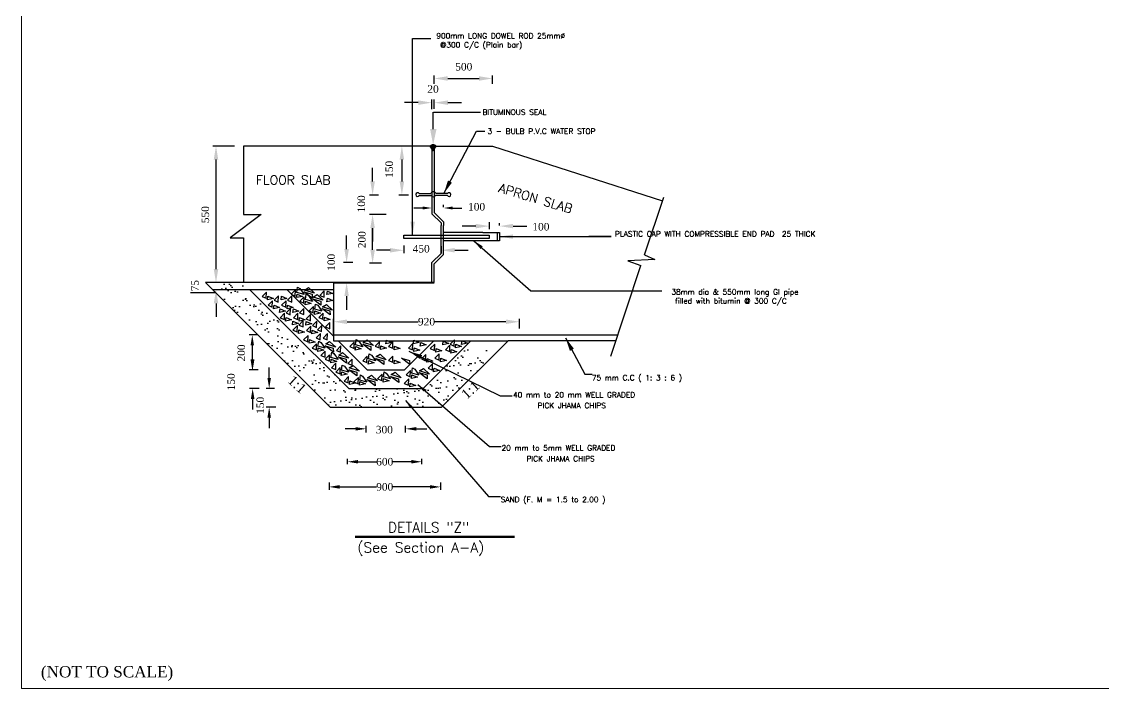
# Model space of a CAD drawing. Extents: x -545075 to 1728153, y -708141 to -305611.
# Drawn here: x 64639 to 100505, y -641549 to -619429 of the extents above; entities that cross this region are included whole.
import ezdxf

# ---------------------------------------------------------------- set-up
doc = ezdxf.new("R2010")
doc.units = 0
doc.header["$MEASUREMENT"] = 0
doc.layers.get('0').update_dxf_attribs({"linetype": 'CONTINUOUS'})
doc.layers.get('DEFPOINTS').update_dxf_attribs({"linetype": 'CONTINUOUS'})
doc.layers.add('LINE', color=7, linetype='CONTINUOUS')
doc.styles.add('BIG', font='ROMANT.SHX')
doc.styles.get("Standard").update_dxf_attribs({"font": 'times.ttf', "height": 250})
doc.dimstyles.new('3', dxfattribs={"dimtxt": 225, "dimasz": 350, "dimexe": 100, "dimexo": 25, "dimgap": 9, "dimtad": 0, "dimdec": 0, "dimzin": 0, "dimdsep": 46, "dimtxsty": 'Standard', "dimcen": 0, "dimclrt": 256, "dimadec": 0, "dimazin": 0, "dimtfac": 1, "dimtdec": 0, "dimtofl": 0, "dimtmove": 2, "dimatfit": 3, "dimfxl": 1, "dimtolj": 1, "dimtzin": 0, "dimarcsym": 0})

# ---------------------------------------------------------------- blocks, each defined once
blk = doc.blocks.new('*D769')
at = {"layer": 'DEFPOINTS', "color": 0, "lineweight": -2}
for p in [(74831, -634692), (78526, -634692), (78526, -634865)]:
    blk.add_point(p, dxfattribs=at)
at = {"layer": 'LINE', "color": 0, "lineweight": -2}
for p, q in [((74831, -634717), (74831, -634965)), ((78526, -634717), (78526, -634965)), ((75181, -634865), (76406, -634865)), ((78176, -634865), (76950, -634865))]:
    blk.add_line(p, q, dxfattribs=at)
for points in [[(75181, -634806), (75181, -634923), (74831, -634865)], [(78176, -634806), (78176, -634923), (78526, -634865)]]:
    blk.add_solid(points, dxfattribs=at)
at = {"layer": 'LINE', "insert": (76678, -634865), "char_height": 250, "attachment_point": 5}
blk.add_mtext('\\A1;900', dxfattribs=at)
blk = doc.blocks.new('*D770')
at = {"layer": 'DEFPOINTS', "color": 0, "lineweight": -2}
for p in [(77392, -623557), (77247, -625181), (77486, -625181)]:
    blk.add_point(p, dxfattribs=at)
at = {"layer": 'LINE', "color": 0, "lineweight": -2}
for p, q in [((77367, -623557), (77147, -623557)), ((77247, -624007), (77247, -624731)), ((77461, -625181), (77147, -625181))]:
    blk.add_line(p, q, dxfattribs=at)
for points in [[(77172, -624007), (77322, -624007), (77247, -623557)], [(77172, -624731), (77322, -624731), (77247, -625181)]]:
    blk.add_solid(points, dxfattribs=at)
at = {"layer": 'LINE', "insert": (76828, -624329), "char_height": 250, "attachment_point": 5, "rotation": 90}
blk.add_mtext('\\A1;150', dxfattribs=at)
blk = doc.blocks.new('*D771')
at = {"layer": 'DEFPOINTS', "color": 0, "lineweight": -2}
for p in [(76494, -625181), (76276, -625828), (76747, -625828)]:
    blk.add_point(p, dxfattribs=at)
at = {"layer": 'LINE', "color": 0, "lineweight": -2}
for p, q in [((76276, -624731), (76276, -624281)), ((76469, -625181), (76176, -625181)), ((76722, -625828), (76176, -625828)), ((76276, -626278), (76276, -626728))]:
    blk.add_line(p, q, dxfattribs=at)
for points in [[(76201, -624731), (76351, -624731), (76276, -625181)], [(76201, -626278), (76351, -626278), (76276, -625828)]]:
    blk.add_solid(points, dxfattribs=at)
at = {"layer": 'LINE', "insert": (75901, -625474), "char_height": 250, "attachment_point": 5, "rotation": 90}
blk.add_mtext('\\A1;{\\fTimes New Roman|b0|i0|c0|p18;100}', dxfattribs=at)
blk = doc.blocks.new('KHOA')
for points in [[(2.78, 2.91), (3.06, 4.99), (3.96, 4.47), (5.66, 2.1), (2.78, 2.91)], [(5.88, 3.84), (7.47, 4.84), (9.94, 2.55), (5.88, 3.84)], [(2.23, 3.97), (0.46, 2.17), (2.15, 1.43), (2.23, 3.97)], [(2.84, 2.25), (5.07, 1.3), (2.66, 0.78), (2.84, 2.25)], [(5.63, 3.11), (8.93, 2.17), (8.98, 0.6), (5.63, 3.11)]]:
    blk.add_lwpolyline(points)
blk = doc.blocks.new('*D772')
at = {"layer": 'DEFPOINTS', "color": 0, "lineweight": -2}
for p in [(75643, -627425), (75414, -628086), (75587, -628086)]:
    blk.add_point(p, dxfattribs=at)
at = {"layer": 'LINE', "color": 0, "lineweight": -2}
for p, q in [((75414, -626975), (75414, -626525)), ((75618, -627425), (75314, -627425)), ((75562, -628086), (75314, -628086)), ((75414, -628536), (75414, -628986))]:
    blk.add_line(p, q, dxfattribs=at)
for points in [[(75339, -626975), (75489, -626975), (75414, -627425)], [(75339, -628536), (75489, -628536), (75414, -628086)]]:
    blk.add_solid(points, dxfattribs=at)
at = {"layer": 'LINE', "insert": (74906, -627414), "char_height": 250, "attachment_point": 5, "rotation": 90}
blk.add_mtext('\\A1;{\\fTimes New Roman|b0|i0|c0|p18;100}', dxfattribs=at)
blk = doc.blocks.new('*D773')
at = {"layer": 'DEFPOINTS', "color": 0, "lineweight": -2}
for p in [(77372, -632938), (76063, -633083), (77372, -633083)]:
    blk.add_point(p, dxfattribs=at)
at = {"layer": 'LINE', "color": 0, "lineweight": -2}
for p, q in [((75713, -632938), (75363, -632938)), ((76063, -633058), (76063, -632838)), ((77372, -633058), (77372, -632838)), ((77722, -632938), (78072, -632938))]:
    blk.add_line(p, q, dxfattribs=at)
for points in [[(75713, -632880), (75713, -632996), (76063, -632938)], [(77722, -632880), (77722, -632996), (77372, -632938)]]:
    blk.add_solid(points, dxfattribs=at)
at = {"layer": 'LINE', "insert": (76666, -632966), "char_height": 250, "attachment_point": 5}
blk.add_mtext('\\A1;300', dxfattribs=at)
blk = doc.blocks.new('*D774')
at = {"layer": 'DEFPOINTS', "color": 0, "lineweight": -2}
for p in [(77910, -634030), (75446, -634135), (77910, -634135)]:
    blk.add_point(p, dxfattribs=at)
at = {"layer": 'LINE', "color": 0, "lineweight": -2}
for p, q in [((75446, -634110), (75446, -633930)), ((75796, -634030), (76407, -634030)), ((77560, -634030), (76949, -634030)), ((77910, -634110), (77910, -633930))]:
    blk.add_line(p, q, dxfattribs=at)
for points in [[(75796, -633971), (75796, -634088), (75446, -634030)], [(77560, -633971), (77560, -634088), (77910, -634030)]]:
    blk.add_solid(points, dxfattribs=at)
at = {"layer": 'LINE', "insert": (76678, -634030), "char_height": 250, "attachment_point": 5}
blk.add_mtext('\\A1;600', dxfattribs=at)
blk = doc.blocks.new('*D775')
at = {"layer": 'DEFPOINTS', "color": 0, "lineweight": -2}
for p in [(77306, -626836), (78547, -626850), (78547, -627014)]:
    blk.add_point(p, dxfattribs=at)
at = {"layer": 'LINE', "color": 0, "lineweight": -2}
for p, q in [((77306, -626861), (77306, -627114)), ((78547, -626875), (78547, -627114)), ((76856, -627014), (76406, -627014)), ((78997, -627014), (79447, -627014))]:
    blk.add_line(p, q, dxfattribs=at)
for points in [[(76856, -626939), (76856, -627089), (77306, -627014)], [(78997, -626939), (78997, -627089), (78547, -627014)]]:
    blk.add_solid(points, dxfattribs=at)
at = {"layer": 'LINE', "insert": (77886, -626965), "char_height": 250, "attachment_point": 5}
blk.add_mtext('\\A1;{\\fTimes New Roman|b0|i0|c0|p18;450}', dxfattribs=at)
blk = doc.blocks.new('*D776')
at = {"layer": 'DEFPOINTS', "color": 0, "lineweight": -2}
for p in [(76276, -625828), (76701, -625828), (76597, -627446)]:
    blk.add_point(p, dxfattribs=at)
at = {"layer": 'LINE', "color": 0, "lineweight": -2}
for p, q in [((76676, -625828), (76176, -625828)), ((76276, -626996), (76276, -626278)), ((76572, -627446), (76176, -627446))]:
    blk.add_line(p, q, dxfattribs=at)
for points in [[(76201, -626278), (76351, -626278), (76276, -625828)], [(76201, -626996), (76351, -626996), (76276, -627446)]]:
    blk.add_solid(points, dxfattribs=at)
at = {"layer": 'LINE', "insert": (75923, -626664), "char_height": 250, "attachment_point": 5, "rotation": 90}
blk.add_mtext('\\A1;{\\fTimes New Roman|b0|i0|c0|p18;200}', dxfattribs=at)
blk = doc.blocks.new('*D777')
at = {"layer": 'DEFPOINTS', "color": 0, "lineweight": -2}
for p in [(78320, -621518), (80254, -621315), (80254, -621518)]:
    blk.add_point(p, dxfattribs=at)
at = {"layer": 'LINE', "color": 0, "lineweight": -2}
for p, q in [((78320, -621493), (78320, -621215)), ((78770, -621315), (79804, -621315)), ((80254, -621493), (80254, -621215))]:
    blk.add_line(p, q, dxfattribs=at)
for points in [[(78770, -621240), (78770, -621390), (78320, -621315)], [(79804, -621240), (79804, -621390), (80254, -621315)]]:
    blk.add_solid(points, dxfattribs=at)
at = {"layer": 'LINE', "insert": (79299, -620927), "char_height": 250, "attachment_point": 5}
blk.add_mtext('\\A1;500', dxfattribs=at)
blk = doc.blocks.new('*D778')
at = {"layer": 'DEFPOINTS', "color": 0, "lineweight": -2}
for p in [(78321, -622117), (78238, -622357), (78321, -622346)]:
    blk.add_point(p, dxfattribs=at)
at = {"layer": 'LINE', "color": 0, "lineweight": -2}
for p, q in [((77788, -622117), (77338, -622117)), ((78238, -622332), (78238, -622017)), ((78321, -622321), (78321, -622017)), ((78771, -622117), (79221, -622117))]:
    blk.add_line(p, q, dxfattribs=at)
for points in [[(77788, -622042), (77788, -622192), (78238, -622117)], [(78771, -622042), (78771, -622192), (78321, -622117)]]:
    blk.add_solid(points, dxfattribs=at)
at = {"layer": 'LINE', "insert": (78279, -621667), "char_height": 250, "attachment_point": 5}
blk.add_mtext('\\A1;20', dxfattribs=at)
blk = doc.blocks.new('*D779')
at = {"layer": 'DEFPOINTS', "color": 0, "lineweight": -2}
for p in [(72475, -629823), (72286, -630984), (72502, -630984)]:
    blk.add_point(p, dxfattribs=at)
at = {"layer": 'LINE', "color": 0, "lineweight": -2}
for p, q in [((72450, -629823), (72186, -629823)), ((72286, -630173), (72286, -630634)), ((72477, -630984), (72186, -630984))]:
    blk.add_line(p, q, dxfattribs=at)
for points in [[(72228, -630173), (72345, -630173), (72286, -629823)], [(72228, -630634), (72345, -630634), (72286, -630984)]]:
    blk.add_solid(points, dxfattribs=at)
at = {"layer": 'LINE', "insert": (71924, -630422), "char_height": 250, "attachment_point": 5, "rotation": 90}
blk.add_mtext('\\A1;200', dxfattribs=at)
blk = doc.blocks.new('*D780')
at = {"layer": 'DEFPOINTS', "color": 0, "lineweight": -2}
for p in [(72502, -630984), (72299, -631600), (72539, -631600)]:
    blk.add_point(p, dxfattribs=at)
at = {"layer": 'LINE', "color": 0, "lineweight": -2}
for p, q in [((72299, -630634), (72299, -630284)), ((72477, -630984), (72199, -630984)), ((72514, -631600), (72199, -631600)), ((72299, -631950), (72299, -632300))]:
    blk.add_line(p, q, dxfattribs=at)
for points in [[(72241, -630634), (72358, -630634), (72299, -630984)], [(72241, -631950), (72358, -631950), (72299, -631600)]]:
    blk.add_solid(points, dxfattribs=at)
at = {"layer": 'LINE', "insert": (71586, -631379), "char_height": 250, "attachment_point": 5, "rotation": 90}
blk.add_mtext('\\A1;150', dxfattribs=at)
blk = doc.blocks.new('*D781')
at = {"layer": 'DEFPOINTS', "color": 0, "lineweight": -2}
for p in [(73050, -631600), (72847, -632216), (73087, -632216)]:
    blk.add_point(p, dxfattribs=at)
at = {"layer": 'LINE', "color": 0, "lineweight": -2}
for p, q in [((72847, -631250), (72847, -630900)), ((73025, -631600), (72747, -631600)), ((73062, -632216), (72747, -632216)), ((72847, -632566), (72847, -632916))]:
    blk.add_line(p, q, dxfattribs=at)
for points in [[(72789, -631250), (72906, -631250), (72847, -631600)], [(72789, -632566), (72906, -632566), (72847, -632216)]]:
    blk.add_solid(points, dxfattribs=at)
at = {"layer": 'LINE', "insert": (72553, -632159), "char_height": 250, "attachment_point": 5, "rotation": 90}
blk.add_mtext('\\A1;150', dxfattribs=at)
blk = doc.blocks.new('*D782')
at = {"layer": 'DEFPOINTS', "color": 0, "lineweight": -2}
for p in [(71084, -623557), (71720, -623557), (71509, -628086)]:
    blk.add_point(p, dxfattribs=at)
at = {"layer": 'LINE', "color": 0, "lineweight": -2}
for p, q in [((71695, -623557), (70984, -623557)), ((71084, -627636), (71084, -624007)), ((71484, -628086), (70984, -628086))]:
    blk.add_line(p, q, dxfattribs=at)
for points in [[(71009, -624007), (71159, -624007), (71084, -623557)], [(71009, -627636), (71159, -627636), (71084, -628086)]]:
    blk.add_solid(points, dxfattribs=at)
at = {"layer": 'LINE', "insert": (70731, -625833), "char_height": 250, "attachment_point": 5, "rotation": 90}
blk.add_mtext('\\A1;550', dxfattribs=at)
blk = doc.blocks.new('*D783')
at = {"layer": 'DEFPOINTS', "color": 0, "lineweight": -2}
for p in [(71084, -628086), (71509, -628086), (71805, -628325)]:
    blk.add_point(p, dxfattribs=at)
at = {"layer": 'LINE', "color": 0, "lineweight": -2}
for p, q in [((71084, -627636), (71084, -627186)), ((71484, -628086), (70984, -628086)), ((71780, -628325), (70984, -628325)), ((71084, -628775), (71084, -629225))]:
    blk.add_line(p, q, dxfattribs=at)
for points in [[(71009, -627636), (71159, -627636), (71084, -628086)], [(71009, -628775), (71159, -628775), (71084, -628325)]]:
    blk.add_solid(points, dxfattribs=at)
at = {"layer": 'LINE', "insert": (70389, -628190), "char_height": 250, "attachment_point": 5, "rotation": 90}
blk.add_mtext('\\A1;{\\fTimes New Roman|b0|i0|c0|p18;75}', dxfattribs=at)
blk = doc.blocks.new('*D784')
at = {"layer": 'DEFPOINTS', "color": 0, "lineweight": -2}
for p in [(78239, -625456), (78629, -625612), (78629, -625612)]:
    blk.add_point(p, dxfattribs=at)
at = {"layer": 'LINE', "color": 0, "lineweight": -2}
for p, q in [((78239, -625481), (78239, -625712)), ((77939, -625612), (77639, -625612)), ((78629, -625587), (78629, -625512)), ((78929, -625612), (79229, -625612))]:
    blk.add_line(p, q, dxfattribs=at)
for points in [[(77939, -625562), (77939, -625662), (78239, -625612)], [(78929, -625562), (78929, -625662), (78629, -625612)]]:
    blk.add_solid(points, dxfattribs=at)
at = {"layer": 'LINE', "insert": (79723, -625573), "char_height": 250, "attachment_point": 5}
blk.add_mtext('\\A1;100', dxfattribs=at)
blk = doc.blocks.new('*D785')
at = {"layer": 'DEFPOINTS', "color": 0, "lineweight": -2}
for p in [(80144, -626057), (80486, -626213), (80486, -626213)]:
    blk.add_point(p, dxfattribs=at)
at = {"layer": 'LINE', "color": 0, "lineweight": -2}
for p, q in [((80144, -626082), (80144, -626313)), ((80486, -626188), (80486, -626113)), ((79694, -626213), (79244, -626213)), ((80936, -626213), (81386, -626213))]:
    blk.add_line(p, q, dxfattribs=at)
for points in [[(79694, -626138), (79694, -626288), (80144, -626213)], [(80936, -626138), (80936, -626288), (80486, -626213)]]:
    blk.add_solid(points, dxfattribs=at)
at = {"layer": 'LINE', "insert": (81855, -626235), "char_height": 250, "attachment_point": 5}
blk.add_mtext('\\A1;100', dxfattribs=at)
blk = doc.blocks.new('*D786')
at = {"layer": 'DEFPOINTS', "color": 0, "lineweight": -2}
for p in [(81145, -629385), (81145, -629637), (74981, -629823)]:
    blk.add_point(p, dxfattribs=at)
at = {"layer": 'LINE', "color": 0, "lineweight": -2}
for p, q in [((74981, -629798), (74981, -629285)), ((75431, -629385), (77791, -629385)), ((80695, -629385), (78335, -629385)), ((81145, -629612), (81145, -629285))]:
    blk.add_line(p, q, dxfattribs=at)
for points in [[(75431, -629310), (75431, -629460), (74981, -629385)], [(80695, -629310), (80695, -629460), (81145, -629385)]]:
    blk.add_solid(points, dxfattribs=at)
at = {"layer": 'LINE', "insert": (78063, -629385), "char_height": 250, "attachment_point": 5}
blk.add_mtext('\\A1;920', dxfattribs=at)

msp = doc.modelspace()

# ---------------------------------------------------------------- hatches: boundary and pattern name
msp.add_hatch(color=256).paths.add_polyline_path([(78385.601, -623556.775, 0.443317149), (78179.357, -623556.775), (78280.034, -623712.351)])
at = {"layer": 'LINE'}
h = msp.add_hatch(dxfattribs=at)
h.set_pattern_fill('AR-SAND', color=256, scale=260, style=0)
h.set_pattern_definition([(37.5, (70355.13, 19187.9), (-16.37827, 500.97418), [0, -395.2, 0, -442, 0, -422.5]), (7.5, (70355.1, 19187.9), (460.14194, 733.758), [0, -213.2, 0, -356.2, 0, -136.5]), (327.5, (70035.33, 19187.9), (809.67688, 1.47135), [0, -130, 0, -468, 0, -611]), (317.5, (70035.3, 19187.9), (781.5929, 228.19565), [0, -65, 0, -306.8, 0, -351])])
h.paths.add_polyline_path([(71970.002, -628085.904), (70738.072, -628085.904), (72803.214, -630151.046), (73213.914, -629823.287), (73213.914, -629329.816)])
h = msp.add_hatch(dxfattribs=at)
h.set_pattern_fill('AR-SAND', color=256, scale=260, style=0)
h.set_pattern_definition([(37.5, (361237.26, 213460.6), (-16.37827, 500.97418), [0, -395.2, 0, -442, 0, -422.5]), (7.5, (361237.26, 213460.6), (460.14194, 733.758), [0, -213.2, 0, -356.2, 0, -136.5]), (327.5, (360917.46, 213460.6), (809.67688, 1.47135), [0, -130, 0, -468, 0, -611]), (317.5, (360917.46, 213460.6), (781.5929, 228.19565), [0, -65, 0, -306.8, 0, -351])])
h.paths.add_polyline_path([(80354.525, -630425.813), (79422.088, -630126.318), (77948.183, -631600.223), (75484.322, -631600.223), (73707.386, -629823.287), (72475.455, -629823.287), (74868.356, -632216.188), (78564.149, -632216.188)])

# ---------------------------------------------------------------- linework, layer by layer
for p, q in [((78179.357, -623556.775), (73392.288, -623556.775)), ((78280.034, -623712.351), (78179.357, -623556.775)), ((78179.357, -623556.775), (78280.034, -623712.351)), ((78280.034, -623712.351), (78385.601, -623556.775)), ((78385.601, -623556.775), (80253.856, -623556.775)), ((80253.856, -623556.775), (85885.788, -625379.549)), ((78238.97, -625356.342), (78238.97, -625800.454)), ((78321.099, -625351.59), (78321.099, -625766.435)), ((78238.97, -628085.904), (70738.072, -628085.904))]:
    msp.add_line(p, q)
at = {"linetype": 'Continuous'}
for p, q in [((78238.97, -623648.895), (78238.97, -625356.342)), ((78321.099, -623651.834), (78321.099, -625351.59)), ((77823.204, -625134.295), (78208.989, -625134.295)), ((78753.816, -625134.295), (78368.031, -625134.295)), ((77823.204, -625199.998), (78219.919, -625199.998)), ((78753.816, -625199.998), (78357.101, -625199.998)), ((78546.953, -626108.436), (78238.97, -625800.454)), ((78629.081, -626074.418), (78321.099, -625766.435)), ((78546.953, -626108.436), (78546.953, -626196.943)), ((78546.953, -627116.683), (78546.953, -626196.943)), ((78629.081, -626074.418), (78629.081, -626196.943)), ((78629.081, -627150.702), (78629.081, -626196.943)), ((78546.953, -627116.683), (78238.97, -627424.665)), ((78629.081, -627150.702), (78321.099, -627458.684)), ((78238.97, -628085.904), (78238.97, -627424.665)), ((78321.099, -628084.031), (78321.099, -627458.684)), ((74868.356, -632216.188), (70738.072, -628085.904)), ((73213.914, -629329.816), (72209.141, -628325.042)), ((74980.83, -629864.801), (73441.071, -628325.042)), ((70233.784, -628414.418), (71066.586, -628414.418)), ((75484.322, -631600.223), (73213.914, -629329.816)), ((76100.287, -630984.258), (75129.405, -630013.376)), ((77332.218, -630984.258), (78303.1, -630013.376)), ((77948.183, -631600.223), (79535.031, -630013.376)), ((78564.149, -632216.188), (80766.961, -630013.376)), ((76100.287, -630984.258), (77332.218, -630984.258)), ((75484.322, -631600.223), (77948.183, -631600.223)), ((74868.356, -632216.188), (78564.149, -632216.188))]:
    msp.add_line(p, q, dxfattribs=at)
at = {"color": 7, "linetype": 'ByBlock', "lineweight": 20}
msp.add_lwpolyline([(64639.309, -641548.608), (64639.309, -603433.487), (118539.48, -603433.487), (118539.48, -641548.608), (64639.309, -641548.608)], close=True, dxfattribs=at)
at = {"linetype": 'Continuous'}
msp.add_lwpolyline([(72000.699, -623556.775), (72000.699, -625826.126), (72579.837, -625830.335), (71555.363, -626605.128), (72000.699, -626605.128), (72000.699, -628085.904)], dxfattribs=at)
for points in [[(74672.17, -628362.395), (74527.135, -628510.752), (74666.123, -628571.226), (74672.17, -628362.395)], [(72756.408, -628398.942), (72611.373, -628547.298), (72750.361, -628607.772), (72756.408, -628398.942)], [(72807.037, -628540.524), (72989.935, -628618.613), (72792.187, -628661.75), (72807.037, -628540.524)], [(72957.365, -628689.209), (72812.33, -628837.566), (72951.318, -628898.04), (72957.365, -628689.209)], [(73154.199, -628526.478), (73009.164, -628674.835), (73148.152, -628735.309), (73154.199, -628526.478)], [(73254.355, -628540.524), (73437.253, -628618.613), (73239.505, -628661.75), (73254.355, -628540.524)], [(73404.683, -628689.209), (73259.648, -628837.566), (73398.636, -628898.04), (73404.683, -628689.209)], [(73601.517, -628526.478), (73456.482, -628674.835), (73595.47, -628735.309), (73601.517, -628526.478)], [(74775.334, -628365.858), (74958.232, -628443.947), (74760.484, -628487.085), (74775.334, -628365.858)], [(74775.334, -628606.494), (74958.232, -628684.583), (74760.484, -628727.72), (74775.334, -628606.494)], [(73007.994, -628830.791), (73190.892, -628908.88), (72993.144, -628952.018), (73007.994, -628830.791)], [(73206.082, -628956.593), (73388.98, -629034.682), (73191.232, -629077.819), (73206.082, -628956.593)], [(73553.244, -628942.547), (73408.209, -629090.904), (73547.198, -629151.378), (73553.244, -628942.547)], [(73455.312, -628830.791), (73638.21, -628908.88), (73440.462, -628952.018), (73455.312, -628830.791)], [(73651.253, -628954.806), (73834.151, -629032.895), (73636.403, -629076.032), (73651.253, -628954.806)], [(73998.415, -628940.761), (73853.38, -629089.117), (73992.369, -629149.591), (73998.415, -628940.761)], [(73356.41, -629105.278), (73211.375, -629253.635), (73350.364, -629314.109), (73356.41, -629105.278)], [(73407.039, -629246.86), (73589.937, -629324.949), (73392.189, -629368.087), (73407.039, -629246.86)], [(73630.782, -629363.27), (73813.68, -629441.359), (73615.932, -629484.497), (73630.782, -629363.27)], [(73801.581, -629103.492), (73656.546, -629251.848), (73795.535, -629312.322), (73801.581, -629103.492)], [(73977.944, -629349.225), (73832.909, -629497.581), (73971.897, -629558.055), (73977.944, -629349.225)], [(73852.21, -629245.074), (74035.108, -629323.163), (73837.36, -629366.3), (73852.21, -629245.074)], [(74075.716, -629379.29), (74258.614, -629457.379), (74060.866, -629500.516), (74075.716, -629379.29)], [(74220.787, -629145.644), (74075.752, -629294.001), (74214.741, -629354.475), (74220.787, -629145.644)], [(74422.878, -629365.245), (74277.843, -629513.601), (74416.832, -629574.075), (74422.878, -629365.245)], [(74634.524, -629095.895), (74489.489, -629244.252), (74628.477, -629304.726), (74634.524, -629095.895)], [(74685.152, -629237.477), (74868.051, -629315.566), (74670.302, -629358.704), (74685.152, -629237.477)], [(74859.726, -629410.056), (74714.691, -629558.413), (74853.679, -629618.887), (74859.726, -629410.056)], [(73781.11, -629511.956), (73636.075, -629660.312), (73775.063, -629720.786), (73781.11, -629511.956)], [(73831.739, -629653.538), (74014.637, -629731.627), (73816.889, -629774.764), (73831.739, -629653.538)], [(74226.044, -629527.976), (74081.009, -629676.332), (74219.998, -629736.806), (74226.044, -629527.976)], [(74276.673, -629669.558), (74459.571, -629747.647), (74261.823, -629790.784), (74276.673, -629669.558)], [(74547.844, -629775.433), (74402.809, -629923.789), (74541.797, -629984.264), (74547.844, -629775.433)], [(74592.442, -629505.099), (74447.407, -629653.456), (74586.396, -629713.93), (74592.442, -629505.099)], [(74776.783, -629778.404), (74631.748, -629926.76), (74770.736, -629987.235), (74776.783, -629778.404)], [(74134.377, -629837.731), (73989.342, -629986.088), (74128.33, -630046.562), (74134.377, -629837.731)], [(74185.006, -629979.313), (74367.904, -630057.402), (74170.156, -630100.539), (74185.006, -629979.313)], [(76501.7, -630046.814), (76356.665, -630195.171), (76495.653, -630255.645), (76501.7, -630046.814)], [(76731.999, -630000.062), (76914.897, -630078.151), (76717.149, -630121.288), (76731.999, -630000.062)], [(76950.878, -630055.783), (76805.843, -630204.139), (76944.832, -630264.613), (76950.878, -630055.783)], [(77606.68, -630109.592), (77461.645, -630257.949), (77600.633, -630318.423), (77606.68, -630109.592)], [(77639.341, -630000.062), (77822.239, -630078.151), (77624.491, -630121.288), (77639.341, -630000.062)], [(77873.148, -630069.789), (78056.046, -630147.878), (77858.298, -630191.015), (77873.148, -630069.789)], [(78334.35, -630127.529), (78189.314, -630275.886), (78328.303, -630336.36), (78334.35, -630127.529)], [(78618.552, -630026.967), (78801.45, -630105.056), (78603.702, -630148.193), (78618.552, -630026.967)], [(78987.239, -629984.253), (78842.204, -630132.609), (78981.192, -630193.083), (78987.239, -629984.253)], [(79037.868, -630125.835), (79220.766, -630203.924), (79023.018, -630247.061), (79037.868, -630125.835)], [(79243.249, -630016.074), (79426.147, -630094.163), (79228.399, -630137.3), (79243.249, -630016.074)], [(74707.857, -630356.992), (74562.821, -630505.349), (74701.81, -630565.823), (74707.857, -630356.992)], [(75220.587, -630187.787), (75075.552, -630336.143), (75214.54, -630396.618), (75220.587, -630187.787)], [(76552.329, -630188.396), (76735.227, -630266.485), (76537.479, -630309.623), (76552.329, -630188.396)], [(77001.507, -630197.365), (77184.405, -630275.454), (76986.657, -630318.591), (77001.507, -630197.365)], [(77657.309, -630251.175), (77840.207, -630329.263), (77642.459, -630372.401), (77657.309, -630251.175)], [(78037.892, -630468.325), (77892.856, -630616.681), (78031.845, -630677.156), (78037.892, -630468.325)], [(78487.071, -630450.388), (78342.036, -630598.745), (78481.024, -630659.219), (78487.071, -630450.388)], [(78384.978, -630269.111), (78567.876, -630347.2), (78370.128, -630390.338), (78384.978, -630269.111)], [(78837.43, -630163.402), (78692.394, -630311.759), (78831.383, -630372.233), (78837.43, -630163.402)], [(78888.058, -630304.984), (79070.956, -630383.073), (78873.208, -630426.21), (78888.058, -630304.984)], [(75060.435, -630764.424), (74915.4, -630912.781), (75054.389, -630973.255), (75060.435, -630764.424)], [(75601.492, -630621.707), (75456.457, -630770.063), (75595.445, -630830.537), (75601.492, -630621.707)], [(76950.878, -630522.135), (76805.843, -630670.491), (76944.832, -630730.965), (76950.878, -630522.135)], [(77001.507, -630663.717), (77184.405, -630741.806), (76986.657, -630784.943), (77001.507, -630663.717)], [(77230.282, -630593.168), (77501.522, -630670.685), (77505.657, -630799.434), (77230.282, -630593.168)], [(78088.52, -630609.907), (78271.419, -630687.996), (78073.67, -630731.133), (78088.52, -630609.907)], [(78262.481, -630782.216), (78117.446, -630930.572), (78256.435, -630991.046), (78262.481, -630782.216)], [(78537.7, -630591.97), (78720.598, -630670.059), (78522.85, -630713.196), (78537.7, -630591.97)], [(75473.395, -631203.782), (75328.36, -631352.138), (75467.348, -631412.613), (75473.395, -631203.782)], [(78313.11, -630923.798), (78496.008, -631001.887), (78298.26, -631045.024), (78313.11, -630923.798)], [(75524.024, -631345.364), (75706.922, -631423.453), (75509.174, -631466.59), (75524.024, -631345.364)], [(77471.926, -631284.441), (77326.891, -631432.797), (77465.879, -631493.272), (77471.926, -631284.441)], [(77522.555, -631426.023), (77705.453, -631504.112), (77507.705, -631547.249), (77522.555, -631426.023)]]:
    msp.add_lwpolyline(points)
msp.add_arc((78282.479, -623650.224), 139.165, 42.1829379, 137.8170621)
for centre, radius, start, end in [((77771.099, -625167.146), 61.597, 32.2309526, 327.7690474), ((78288.51, -625154.827), 82.129, 14.4775122, 165.5224878), ((78805.921, -625167.146), 61.597, 212.2309526, 147.7690474), ((78288.51, -625154.827), 82.129, 213.367013, 326.632987)]:
    msp.add_arc(centre, radius, start, end, dxfattribs=at)
at = {"layer": 'LINE'}
for p, q in [((78288.989, -622994.93), (78288.989, -622429.755)), ((78293.26, -622429.755), (79850.612, -622429.755)), ((75954.352, -623556.775), (72000.699, -623556.775)), ((85291.176, -627164.046), (85927.394, -625254.686)), ((85291.176, -627164.046), (85629.09, -627324.958)), ((84171.877, -630523.185), (85172.679, -627519.667)), ((85629.09, -627324.958), (84732.981, -627363.28)), ((84732.981, -627363.28), (85172.679, -627519.667)), ((74980.83, -628325.042), (70977.21, -628325.042)), ((74980.83, -628085.904), (74980.83, -629823.287)), ((74980.83, -629823.287), (84405.09, -629823.287)), ((74980.83, -629823.287), (74980.83, -630013.376)), ((74980.83, -630013.376), (75129.405, -630013.376)), ((75129.405, -630013.376), (80766.961, -630013.376)), ((84341.751, -630013.376), (80766.961, -630013.376)), ((80504.874, -631844.092), (80899.598, -631844.092)), ((80146.475, -633522.774), (80541.198, -633522.774)), ((80120.859, -635184.87), (80515.582, -635184.87))]:
    msp.add_line(p, q, dxfattribs=at)
at = {"layer": 'LINE', "lineweight": 30}
for p, q in [((79929.548, -626424.734), (78634.039, -626424.734)), ((79929.548, -626424.734), (80486.262, -626424.734)), ((80405.415, -626424.734), (80405.415, -626696.282)), ((80486.262, -626424.734), (80486.262, -626696.282)), ((79929.548, -626696.282), (78634.039, -626696.282)), ((80486.262, -626696.282), (79929.548, -626696.282))]:
    msp.add_line(p, q, dxfattribs=at)
at = {"layer": 'LINE', "lineweight": 40}
msp.add_line((74980.83, -628085.904), (78321.099, -628085.904), dxfattribs=at)
at = {"layer": 'LINE'}
msp.add_lwpolyline([(77305.84, -626511.357), (80143.707, -626511.357), (80143.707, -626625.697), (77305.84, -626625.697)], close=True, dxfattribs=at)
at = {"layer": 'LINE', "lineweight": 13, "const_width": 75}
msp.add_lwpolyline([(75697.259, -636524.232), (80991.259, -636524.232)], dxfattribs=at)
at = {"layer": 'LINE'}
msp.add_solid([(78395.452, -622994.93), (78182.526, -622994.93), (78282.479, -623511.059)], dxfattribs=at)

# ---------------------------------------------------------------- block references
at = {"linetype": 'Continuous', "xscale": 82.12871854682453, "yscale": 82.12871854682453, "zscale": 82.12871854687502}
for p in [(73537.078, -628650.243), (73820.949, -628884.077), (74129.659, -629206.706), (74237.012, -630439.001), (75484.745, -630387.096), (74668.076, -630808.503), (75913.073, -630856.34), (75020.299, -631231.29), (75620.609, -631557.234), (76405.213, -631455.511), (77347.599, -631329.585)]:
    msp.add_blockref('KHOA', p, dxfattribs=at)

# ---------------------------------------------------------------- texts
at = {"color": 0, "linetype": 'Continuous', "lineweight": -2}
msp.add_text('(NOT TO SCALE)', height=376.11382, dxfattribs=at).set_placement((65278.148, -641184.278))
at = {"layer": 'LINE', "style": 'BIG'}
for s, height, p in [('BITUMINOUS SEAL', 180, (79917.817, -622521.8)), ('3 - BULB P.V.C WATER STOP', 180, (80085.191, -623156.156)), ('FLOOR SLAB', 300, (72412.056, -624834.282)), ('75 mm C.C ( 1: 3 : 6 )', 180, (83543.632, -631332.65)), ('40 mm to 20 mm WELL GRADED ', 180, (80931.172, -631899.613)), ('PICK JHAMA CHIPS', 180, (81749.148, -632253.096)), ('20 mm to 5mm WELL GRADED ', 180, (80552.031, -633661.543)), ('PICK JHAMA CHIPS', 180, (81376.829, -634019.718)), ('SAND (F. M = 1.5 to 2.00 )', 180, (80525.06, -635373.509)), ('DETAILS "Z"', 336, (76784.356, -636373.189)), ('(See Section A-A)', 336, (75771.896, -637041.538))]:
    msp.add_text(s, height=height, dxfattribs=at).set_placement(p)
msp.add_text('APRON SLAB', height=300, rotation=343.4674812, dxfattribs=at).set_placement((80430.533, -625076.943))
at = {"layer": 'LINE'}
for rotation, p in [(317.73178, (73434.226, -631373.459)), (42.26822, (79395.511, -631976.92))]:
    msp.add_text('1:1', height=325, rotation=rotation, dxfattribs=at).set_placement(p)
at = {"layer": 'LINE', "char_height": 180, "attachment_point": 1, "style": 'BIG'}
for s, insert, width in [('900mm LONG DOWEL ROD 25mm%%C\\P @300 C/C (Plain bar)', (78390.237, -619809.875), 11920.47415), ('PLASTIC CAP WITH COMPRESSIBLE END PAD  25 THICK', (84308.667, -626382.741), 8718.16906), ('38mm dia & 550mm long GI pipe\\P filled with bitumin @ 300 C/C', (86182.944, -628305.596), 10745.96391)]:
    msp.add_mtext(s, dxfattribs=dict(at, insert=insert, width=width))

# ---------------------------------------------------------------- dimensions: what is measured, and where the dimension line sits
at = {"layer": 'LINE'}
for base, p1, p2, text, override, picture, middle in [((80253.856, -621314.968), (78320.057, -621517.922), (80253.856, -621518.113), '500', {"dimtxt": 400, "dimasz": 450, "dimclrd": 0, "dimclre": 0}, '*D777', (79298.957, -620926.678)), ((78629.081, -625612.291), (78238.97, -625456.101), (78629.081, -625612.291), '100', {"dimtxt": 300, "dimasz": 300, "dimclrd": 0, "dimclre": 0}, '*D784', (79723.493, -625573.464)), ((80486.262, -626212.963), (80143.707, -626056.773), (80486.262, -626212.963), '100', {"dimtxt": 400, "dimasz": 450, "dimclrd": 0, "dimclre": 0}, '*D785', (81854.508, -626235.466)), ((78546.953, -627014.473), (77305.84, -626836.301), (78546.953, -626849.577), '{\\fTimes New Roman|b0|i0|c0|p18;450}', {"dimtxt": 400, "dimasz": 450, "dimclrd": 0, "dimclre": 0}, '*D775', (77885.652, -626965.156)), ((77371.731, -632938.12), (76062.702, -633082.81), (77371.731, -633083.152), '300', {"dimclrd": 0, "dimclre": 0}, '*D773', (76666.453, -632965.737)), ((77909.686, -634029.747), (75446.281, -634135.136), (77909.686, -634134.794), '600', {"dimclrd": 0, "dimclre": 0}, '*D774', (76677.983, -634029.747))]:
    dim = msp.add_linear_dim(base=base, p1=p1, p2=p2, text=text, dimstyle='3', override=override, dxfattribs=at)
    dim.commit()
    dim.dimension.update_dxf_attribs({"geometry": picture, "text_midpoint": middle, "dimtype": 160})
for base, p1, p2, text, override, picture, middle in [((78320.85, -622116.595), (78237.857, -622357.393), (78320.85, -622346.264), '20', {"dimtxt": 400, "dimasz": 450, "dimclrd": 0, "dimclre": 0}, '*D778', (78279.354, -621666.595)), ((81145.261, -629384.67), (74980.83, -629823.287), (81145.261, -629636.523), '920', {"dimtxt": 400, "dimasz": 450, "dimclrd": 0, "dimclre": 0}, '*D786', (78063.045, -629384.67)), ((78525.651, -634864.775), (74830.638, -634691.569), (78525.651, -634691.892), '900', {"dimclrd": 0, "dimclre": 0}, '*D769', (76678.145, -634864.775))]:
    dim = msp.add_linear_dim(base=base, p1=p1, p2=p2, text=text, dimstyle='3', override=override, dxfattribs=at)
    dim.commit()
    dim.dimension.update_dxf_attribs({"geometry": picture, "text_midpoint": middle})
for base, p1, p2, text, override, picture, middle in [((71084.141, -623556.775), (71509.116, -628085.904), (71720.392, -623556.775), '550', {"dimtxt": 400, "dimasz": 450, "dimclrd": 0, "dimclre": 0}, '*D782', (70731.336, -625832.859)), ((77247.039, -625180.775), (77391.922, -623556.775), (77485.817, -625180.775), '150', {"dimtxt": 400, "dimasz": 450, "dimclrd": 0, "dimclre": 0}, '*D770', (76827.549, -624328.708)), ((76275.997, -625827.803), (76493.778, -625180.775), (76746.599, -625827.803), '{\\fTimes New Roman|b0|i0|c0|p18;100}', {"dimtxt": 400, "dimasz": 450, "dimclrd": 0, "dimclre": 0}, '*D771', (75901.294, -625473.703)), ((76275.997, -625827.803), (76596.759, -627445.654), (76700.972, -625827.803), '{\\fTimes New Roman|b0|i0|c0|p18;200}', {"dimtxt": 400, "dimasz": 450, "dimclrd": 0, "dimclre": 0}, '*D776', (75923.191, -626664.314)), ((75414.214, -628085.904), (75642.667, -627424.665), (75586.727, -628085.904), '{\\fTimes New Roman|b0|i0|c0|p18;100}', {"dimtxt": 400, "dimasz": 450, "dimclrd": 0, "dimclre": 0}, '*D772', (74905.891, -627414.046)), ((71084.141, -628085.904), (71805.487, -628325.042), (71509.116, -628085.904), '{\\fTimes New Roman|b0|i0|c0|p18;75}', {"dimtxt": 400, "dimasz": 450, "dimclrd": 0, "dimclre": 0}, '*D783', (70389.102, -628190.316)), ((72286.259, -630984.258), (72475.455, -629823.287), (72501.926, -630984.258), '200', {"dimclrd": 0, "dimclre": 0}, '*D779', (71923.653, -630421.915)), ((72299.259, -631600.223), (72501.926, -630984.258), (72538.955, -631600.223), '150', {"dimclrd": 0, "dimclre": 0}, '*D780', (71586.006, -631378.718)), ((72847.188, -632216.188), (73049.855, -631600.223), (73086.883, -632216.188), '150', {"dimclrd": 0, "dimclre": 0}, '*D781', (72553.388, -632158.668))]:
    dim = msp.add_linear_dim(base=base, p1=p1, p2=p2, angle=90, text=text, dimstyle='3', override=override, dxfattribs=at)
    dim.commit()
    dim.dimension.update_dxf_attribs({"geometry": picture, "text_midpoint": middle, "dimtype": 160})

# ---------------------------------------------------------------- leaders
for points, override in [([(77602.981, -626511.357), (77602.981, -619989.113), (78211.718, -619989.453)], {"dimtxt": 400, "dimasz": 450, "dimclrd": 0, "dimclre": 0}), ([(78633.661, -625134.295), (79716.86, -623060.916), (79995.688, -623060.916)], {"dimtxt": 400, "dimasz": 450, "dimclrd": 0, "dimclre": 0}), ([(80486.262, -626560.508), (84190.355, -626560.546), (83449.355, -626560.539)], {"dimtxt": 400, "dimasz": 450, "dimclrd": 0, "dimclre": 0}), ([(82673.835, -629917.786), (83310.062, -631124.129), (83557.693, -631123.521)], {"dimtxt": 400, "dimasz": 450, "dimclrd": 0, "dimclre": 0}), ([(77481.889, -630364.113), (80504.874, -631844.092)], {"dimtxt": 400, "dimasz": 450, "dimclrd": 0, "dimclre": 0}), ([(77771.296, -631468.695), (80146.475, -633522.774)], {"dimtxt": 300, "dimasz": 300, "dimclrd": 0, "dimclre": 0}), ([(77368.111, -631998.905), (80120.859, -635184.87)], {"dimtxt": 300, "dimasz": 300, "dimclrd": 0, "dimclre": 0})]:
    msp.add_leader(points, dimstyle='3', override=override, dxfattribs=at)
at = {"layer": 'LINE', "lineweight": 18}
msp.add_leader([(79627.808, -626696.097), (81522.648, -628360.912), (85866.102, -628360.912)], dimstyle='3', override={"dimtxt": 300, "dimgap": 0, "dimclrd": 0, "dimclre": 0}, dxfattribs=at)

doc.saveas('drawing.dxf')
